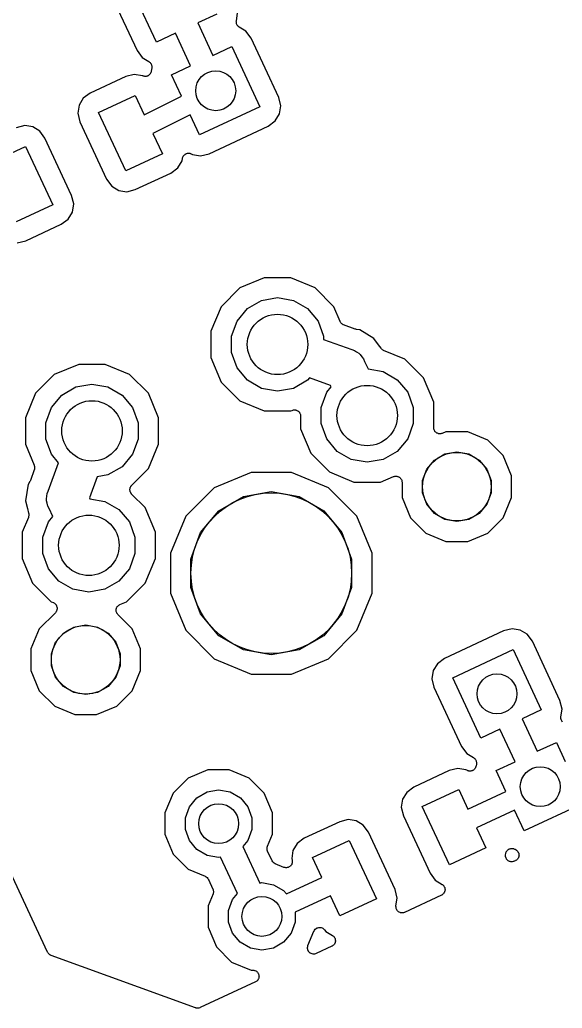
# Model space of a CAD drawing. Extents: x 24 to 196, y -189 to -31.
# Drawn here: x 44.56 to 58.02, y -188.59 to -164.07 of the extents above; entities that cross this region are included whole.
import ezdxf

# ---------------------------------------------------------------- set-up
doc = ezdxf.new("R2010")
doc.units = 0
doc.header["$MEASUREMENT"] = 0
doc.layers.add('BLACK', color=7, linetype='CONTINUOUS')

msp = doc.modelspace()

# ---------------------------------------------------------------- linework, layer by layer
at = {"layer": 'BLACK', "linetype": 'CONTINUOUS'}
for p, q in [((47.9488, -164.624), (47.2511, -163.128)), ((46.7853, -163.361), (47.4704, -164.831)), ((49.4452, -163.926), (48.9736, -164.146)), ((49.9331, -164.096), (49.9626, -163.904)), ((48.9736, -164.146), (49.3494, -164.952)), ((49.9313, -164.116), (49.9333, -164.106)), ((49.9338, -164.132), (49.9313, -164.116)), ((49.9333, -164.106), (49.9331, -164.096)), ((49.9342, -164.149), (49.9338, -164.132)), ((49.9378, -164.158), (49.9342, -164.149)), ((49.9394, -164.168), (49.9378, -164.158)), ((49.9474, -164.183), (49.9394, -164.168)), ((49.9534, -164.198), (49.9474, -164.183)), ((49.96, -164.206), (49.9534, -164.198)), ((49.9648, -164.214), (49.96, -164.206)), ((49.9773, -164.225), (49.9648, -164.214)), ((49.9883, -164.238), (49.9773, -164.225)), ((49.9971, -164.243), (49.9883, -164.238)), ((50.0046, -164.249), (49.9971, -164.243)), ((50.1708, -164.35), (50.0046, -164.249)), ((48.4211, -164.404), (47.9488, -164.624)), ((48.7969, -165.209), (48.4211, -164.404)), ((50.2993, -164.525), (50.1708, -164.35)), ((50.6474, -165.272), (50.2993, -164.525)), ((49.3494, -164.952), (49.8209, -164.732)), ((49.8209, -164.732), (50.5186, -166.228)), ((47.4704, -164.831), (47.5989, -165.006)), ((47.5989, -165.006), (47.7651, -165.107)), ((47.7651, -165.107), (47.7726, -165.113)), ((47.7726, -165.113), (47.7814, -165.118)), ((47.7814, -165.118), (47.7924, -165.131)), ((47.7924, -165.131), (47.8049, -165.142)), ((47.8049, -165.142), (47.8097, -165.15)), ((47.8097, -165.15), (47.8163, -165.158)), ((47.8163, -165.158), (47.8224, -165.173)), ((47.8224, -165.173), (47.8304, -165.188)), ((47.8367, -165.26), (47.8236, -165.345)), ((47.8304, -165.188), (47.8319, -165.198)), ((47.8319, -165.198), (47.8355, -165.207)), ((47.8355, -165.207), (47.8359, -165.224)), ((47.8359, -165.224), (47.8384, -165.24)), ((47.8384, -165.24), (47.8364, -165.25)), ((47.8364, -165.25), (47.8367, -165.26)), ((48.3246, -165.43), (48.7969, -165.209)), ((50.9844, -165.994), (50.6474, -165.272)), ((47.1894, -165.477), (46.3103, -165.887)), ((47.4005, -165.425), (47.1894, -165.477)), ((47.6062, -165.457), (47.4005, -165.425)), ((47.6094, -165.458), (47.6062, -165.457)), ((47.624, -165.466), (47.6094, -165.458)), ((47.6339, -165.468), (47.624, -165.466)), ((47.6432, -165.471), (47.6339, -165.468)), ((47.6599, -165.472), (47.6432, -165.471)), ((47.6763, -165.474), (47.6599, -165.472)), ((47.6861, -165.472), (47.6763, -165.474)), ((47.6962, -165.472), (47.6861, -165.472)), ((47.7119, -165.467), (47.6962, -165.472)), ((47.7282, -165.464), (47.7119, -165.467)), ((47.7368, -165.459), (47.7282, -165.464)), ((47.7463, -165.455), (47.7368, -165.459)), ((47.7592, -165.445), (47.7463, -165.455)), ((47.7735, -165.436), (47.7592, -165.445)), ((47.7797, -165.429), (47.7735, -165.436)), ((47.7876, -165.422), (47.7797, -165.429)), ((47.7962, -165.408), (47.7876, -165.422)), ((47.8066, -165.395), (47.7962, -165.408)), ((47.8098, -165.386), (47.8066, -165.395)), ((47.815, -165.377), (47.8098, -165.386)), ((47.8183, -165.361), (47.815, -165.377)), ((47.8236, -165.345), (47.8183, -165.361)), ((48.5747, -165.966), (48.3246, -165.43)), ((46.1349, -166.015), (46.0301, -166.188)), ((46.3103, -165.887), (46.1349, -166.015)), ((46.5168, -166.365), (47.4231, -165.943)), ((47.4231, -165.943), (47.6486, -166.426)), ((47.6486, -166.426), (48.5747, -165.966)), ((51.0361, -166.206), (50.9844, -165.994)), ((46.0301, -166.188), (45.9994, -166.388)), ((50.5186, -166.228), (49.0223, -166.926)), ((51.0053, -166.405), (51.0361, -166.206)), ((45.9994, -166.388), (46.051, -166.599)), ((47.193, -167.815), (46.5168, -166.365)), ((48.7895, -166.427), (47.8634, -166.887)), ((49.0223, -166.926), (48.7895, -166.427)), ((50.9005, -166.578), (51.0053, -166.405)), ((44.6816, -166.693), (44.4704, -166.745)), ((44.8813, -166.724), (44.6816, -166.693)), ((45.0541, -166.829), (44.8813, -166.724)), ((46.051, -166.599), (46.7145, -168.022)), ((49.2561, -167.392), (50.7252, -166.707)), ((50.7252, -166.707), (50.9005, -166.578)), ((45.1827, -167.004), (45.0541, -166.829)), ((45.8462, -168.427), (45.1827, -167.004)), ((47.8634, -166.887), (48.0993, -167.393)), ((43.7979, -167.633), (44.7042, -167.211)), ((44.7042, -167.211), (45.3804, -168.661)), ((48.0993, -167.393), (47.193, -167.815)), ((48.586, -167.57), (48.5956, -167.508)), ((48.5956, -167.508), (48.6009, -167.492)), ((48.6009, -167.492), (48.6042, -167.476)), ((48.6042, -167.476), (48.6094, -167.467)), ((48.6094, -167.467), (48.6126, -167.458)), ((48.6126, -167.458), (48.623, -167.445)), ((48.623, -167.445), (48.6316, -167.43)), ((48.6316, -167.43), (48.6395, -167.424)), ((48.6395, -167.424), (48.6457, -167.416)), ((48.6457, -167.416), (48.66, -167.408)), ((48.66, -167.408), (48.6729, -167.397)), ((48.6729, -167.397), (48.6824, -167.394)), ((48.6824, -167.394), (48.691, -167.389)), ((48.691, -167.389), (48.7073, -167.386)), ((48.7073, -167.386), (48.723, -167.38)), ((48.723, -167.38), (48.7331, -167.381)), ((48.7331, -167.381), (48.7429, -167.379)), ((48.7429, -167.379), (48.7593, -167.381)), ((48.7593, -167.381), (48.776, -167.381)), ((48.776, -167.381), (48.7853, -167.385)), ((48.7853, -167.385), (48.7952, -167.387)), ((48.7952, -167.387), (48.8098, -167.395)), ((48.8098, -167.395), (48.8253, -167.401)), ((48.8253, -167.401), (48.8451, -167.413)), ((48.8451, -167.413), (49.0449, -167.443)), ((49.0449, -167.443), (49.2561, -167.392)), ((48.3059, -167.871), (48.4812, -167.743)), ((48.4812, -167.743), (48.586, -167.57)), ((47.4268, -168.281), (48.3059, -167.871)), ((46.7145, -168.022), (46.8431, -168.197)), ((46.8431, -168.197), (47.0159, -168.302)), ((45.8978, -168.638), (45.8462, -168.427)), ((47.0159, -168.302), (47.2156, -168.333)), ((47.2156, -168.333), (47.4268, -168.281)), ((45.3804, -168.661), (44.4741, -169.083)), ((45.8671, -168.838), (45.8978, -168.638)), ((45.7623, -169.011), (45.8671, -168.838)), ((44.7078, -169.549), (45.5869, -169.139)), ((45.5869, -169.139), (45.644, -169.097)), ((45.644, -169.097), (45.7623, -169.011)), ((45.644, -169.097), (45.644, -169.097)), ((44.4967, -169.601), (44.7078, -169.549)), ((50.6267, -170.472), (50.0199, -170.723)), ((51.2835, -170.472), (50.6267, -170.472)), ((51.8903, -170.723), (51.2835, -170.472)), ((50.0199, -170.723), (49.5555, -171.187)), ((52.3548, -171.187), (51.8903, -170.723)), ((49.5555, -171.187), (49.3041, -171.794)), ((50.2091, -171.233), (50.5582, -171.032)), ((50.5582, -171.032), (50.9551, -170.962)), ((50.9551, -170.962), (51.3521, -171.032)), ((51.3521, -171.032), (51.7012, -171.233)), ((52.5067, -171.554), (52.3548, -171.187)), ((49.95, -171.542), (50.2091, -171.233)), ((51.7012, -171.233), (51.9603, -171.542)), ((49.8121, -171.921), (49.95, -171.542)), ((51.9603, -171.542), (52.0981, -171.921)), ((52.5121, -171.562), (52.5067, -171.554)), ((52.5155, -171.572), (52.5121, -171.562)), ((52.5262, -171.585), (52.5155, -171.572)), ((52.5351, -171.599), (52.5262, -171.585)), ((52.5431, -171.605), (52.5351, -171.599)), ((52.5495, -171.612), (52.5431, -171.605)), ((52.5639, -171.621), (52.5495, -171.612)), ((52.5771, -171.631), (52.5639, -171.621)), ((52.5867, -171.634), (52.5771, -171.631)), ((52.5953, -171.639), (52.5867, -171.634)), ((52.8836, -171.744), (52.5953, -171.639)), ((49.3041, -171.794), (49.3041, -172.451)), ((49.8121, -172.324), (49.8121, -171.921)), ((52.0981, -171.921), (52.0981, -171.999)), ((52.8983, -171.746), (52.8836, -171.744)), ((52.9125, -171.751), (52.8983, -171.746)), ((52.9988, -171.765), (52.9125, -171.751)), ((53.1709, -171.869), (52.9988, -171.765)), ((53.171, -171.869), (53.1709, -171.869)), ((53.3441, -171.974), (53.171, -171.869)), ((53.171, -171.869), (53.171, -171.869)), ((52.0981, -171.999), (52.797, -172.253)), ((53.4627, -172.136), (53.3441, -171.974)), ((53.4628, -172.136), (53.4627, -172.136)), ((53.5238, -172.219), (53.4628, -172.136)), ((53.4628, -172.136), (53.4628, -172.136)), ((49.95, -172.703), (49.8121, -172.324)), ((52.797, -172.253), (52.8622, -172.27)), ((52.8622, -172.27), (52.9173, -172.309)), ((52.9173, -172.309), (52.9756, -172.343)), ((52.9756, -172.343), (52.9903, -172.36)), ((52.9903, -172.36), (53.0089, -172.373)), ((53.0089, -172.373), (53.0475, -172.428)), ((53.5347, -172.23), (53.5238, -172.219)), ((53.5438, -172.242), (53.5347, -172.23)), ((53.5536, -172.248), (53.5438, -172.242)), ((53.5621, -172.256), (53.5536, -172.248)), ((53.5758, -172.262), (53.5621, -172.256)), ((53.5884, -172.27), (53.5758, -172.262)), ((54.1148, -172.488), (53.5884, -172.27)), ((46.0227, -172.618), (45.4159, -172.87)), ((46.6795, -172.618), (46.0227, -172.618)), ((47.2863, -172.87), (46.6795, -172.618)), ((49.3041, -172.451), (49.5555, -173.058)), ((53.0475, -172.428), (53.0908, -172.48)), ((53.0908, -172.48), (53.1138, -172.543)), ((53.1138, -172.543), (53.2013, -172.731)), ((54.5792, -172.953), (54.1148, -172.488)), ((45.4159, -172.87), (44.9514, -173.334)), ((47.7507, -173.334), (47.2863, -172.87)), ((50.2091, -173.012), (49.95, -172.703)), ((53.2013, -172.731), (53.5765, -172.797)), ((53.5765, -172.797), (53.9256, -172.999)), ((45.9541, -173.179), (46.3511, -173.109)), ((46.3511, -173.109), (46.748, -173.179)), ((49.5555, -173.058), (50.0199, -173.522)), ((50.5582, -173.213), (50.2091, -173.012)), ((51.7012, -173.012), (51.3521, -173.213)), ((51.7502, -172.953), (51.7012, -173.012)), ((52.2724, -173.143), (51.7502, -172.953)), ((52.2867, -173.174), (52.2724, -173.143)), ((53.9256, -172.999), (54.1847, -173.307)), ((54.8306, -173.559), (54.5792, -172.953)), ((44.9514, -173.334), (44.7001, -173.941)), ((45.3459, -173.689), (45.605, -173.38)), ((45.605, -173.38), (45.9541, -173.179)), ((46.748, -173.179), (47.0971, -173.38)), ((47.0971, -173.38), (47.3562, -173.689)), ((48.0021, -173.941), (47.7507, -173.334)), ((50.9551, -173.283), (50.5582, -173.213)), ((51.3521, -173.213), (50.9551, -173.283)), ((52.0366, -173.686), (52.1744, -173.307)), ((52.1744, -173.307), (52.2867, -173.174)), ((54.1847, -173.307), (54.3226, -173.686)), ((50.0199, -173.522), (50.6267, -173.774)), ((54.8306, -174.192), (54.8306, -173.559)), ((45.2081, -174.068), (45.3459, -173.689)), ((47.3562, -173.689), (47.4941, -174.068)), ((50.6267, -173.774), (51.2835, -173.774)), ((51.2835, -173.774), (51.3179, -173.759)), ((51.3179, -173.759), (51.3341, -173.756)), ((51.3341, -173.756), (51.3497, -173.75)), ((51.3497, -173.75), (51.3597, -173.75)), ((51.3597, -173.75), (51.3695, -173.748)), ((51.3695, -173.748), (51.386, -173.75)), ((51.386, -173.75), (51.4026, -173.75)), ((51.4026, -173.75), (51.4121, -173.753)), ((51.4121, -173.753), (51.422, -173.755)), ((51.422, -173.755), (51.4368, -173.762)), ((51.4368, -173.762), (51.4524, -173.768)), ((51.4524, -173.768), (51.4601, -173.775)), ((51.4601, -173.775), (51.469, -173.779)), ((51.469, -173.779), (51.4802, -173.791)), ((51.4802, -173.791), (51.4929, -173.802)), ((51.4929, -173.802), (51.4979, -173.811)), ((51.4979, -173.811), (51.5047, -173.818)), ((51.5047, -173.818), (51.5111, -173.834)), ((51.5111, -173.834), (51.5194, -173.848)), ((51.5194, -173.848), (51.5211, -173.858)), ((51.5211, -173.858), (51.525, -173.867)), ((51.525, -173.867), (51.5257, -173.884)), ((51.5257, -173.884), (51.5286, -173.9)), ((52.0366, -174.089), (52.0366, -173.686)), ((54.3226, -173.686), (54.3226, -174.089)), ((44.7001, -173.941), (44.7001, -174.598)), ((45.2081, -174.471), (45.2081, -174.068)), ((47.4941, -174.068), (47.4941, -174.471)), ((48.0021, -174.598), (48.0021, -173.941)), ((51.5286, -173.9), (51.5286, -174.216)), ((52.1744, -174.468), (52.0366, -174.089)), ((54.3226, -174.089), (54.1847, -174.468)), ((51.5286, -174.216), (51.7799, -174.823)), ((54.8335, -174.208), (54.8306, -174.192)), ((54.8342, -174.225), (54.8335, -174.208)), ((54.838, -174.234), (54.8342, -174.225)), ((54.8398, -174.244), (54.838, -174.234)), ((54.8481, -174.258), (54.8398, -174.244)), ((54.8544, -174.274), (54.8481, -174.258)), ((54.8612, -174.281), (54.8544, -174.274)), ((54.8662, -174.29), (54.8612, -174.281)), ((54.879, -174.3), (54.8662, -174.29)), ((54.8902, -174.313), (54.879, -174.3)), ((54.8991, -174.317), (54.8902, -174.313)), ((54.9068, -174.324), (54.8991, -174.317)), ((54.9224, -174.329), (54.9068, -174.324)), ((54.9372, -174.337), (54.9224, -174.329)), ((54.9471, -174.338), (54.9372, -174.337)), ((54.9565, -174.342), (54.9471, -174.338)), ((54.9731, -174.342), (54.9565, -174.342)), ((54.9896, -174.344), (54.9731, -174.342)), ((54.9994, -174.342), (54.9896, -174.344)), ((55.0094, -174.342), (54.9994, -174.342)), ((55.0251, -174.336), (55.0094, -174.342)), ((55.0413, -174.332), (55.0251, -174.336)), ((55.1337, -174.294), (55.0413, -174.332)), ((55.6743, -174.294), (55.1337, -174.294)), ((56.1738, -174.501), (55.6743, -174.294)), ((44.7001, -174.598), (44.9172, -175.122)), ((45.3459, -174.85), (45.2081, -174.471)), ((47.4941, -174.471), (47.3562, -174.85)), ((47.7507, -175.205), (48.0021, -174.598)), ((52.4335, -174.777), (52.1744, -174.468)), ((54.1847, -174.468), (53.9256, -174.777)), ((56.5561, -174.883), (56.1738, -174.501)), ((45.5225, -175.06), (45.3459, -174.85)), ((47.3562, -174.85), (47.0971, -175.159)), ((51.7799, -174.823), (52.2444, -175.287)), ((52.7826, -174.978), (52.4335, -174.777)), ((53.9256, -174.777), (53.5765, -174.978)), ((54.8487, -174.991), (55.1085, -174.841)), ((55.1085, -174.841), (55.404, -174.789)), ((55.404, -174.789), (55.6996, -174.841)), ((55.6996, -174.841), (55.9594, -174.991)), ((45.268, -175.761), (45.5225, -175.06)), ((53.1796, -175.048), (52.7826, -174.978)), ((53.5765, -174.978), (53.1796, -175.048)), ((54.6558, -175.221), (54.8487, -174.991)), ((55.9594, -174.991), (56.1523, -175.221)), ((56.7629, -175.383), (56.5561, -174.883)), ((44.9196, -175.232), (44.8224, -175.5)), ((44.9172, -175.122), (44.9179, -175.125)), ((44.9179, -175.125), (44.9195, -175.128)), ((44.9195, -175.128), (44.9236, -175.151)), ((44.9202, -175.229), (44.9196, -175.232)), ((44.9217, -175.226), (44.9202, -175.229)), ((44.9247, -175.203), (44.9217, -175.226)), ((44.9236, -175.151), (44.9286, -175.174)), ((44.9288, -175.18), (44.9247, -175.203)), ((44.9286, -175.174), (44.9282, -175.177)), ((44.9282, -175.177), (44.9288, -175.18)), ((46.748, -175.36), (46.4772, -175.408)), ((47.0971, -175.159), (46.748, -175.36)), ((47.3356, -175.62), (47.7507, -175.205)), ((50.3023, -175.298), (49.3828, -175.679)), ((51.2977, -175.298), (50.3023, -175.298)), ((52.2172, -175.679), (51.2977, -175.298)), ((52.2444, -175.287), (52.8512, -175.539)), ((54.5531, -175.503), (54.6558, -175.221)), ((56.1523, -175.221), (56.2549, -175.503)), ((44.7648, -175.6), (44.7513, -175.688)), ((44.8094, -175.527), (44.7648, -175.6)), ((44.8149, -175.513), (44.8094, -175.527)), ((44.8224, -175.5), (44.8149, -175.513)), ((46.4772, -175.408), (46.2869, -175.932)), ((52.8512, -175.539), (53.508, -175.539)), ((53.508, -175.539), (53.8344, -175.404)), ((53.8344, -175.404), (53.8507, -175.4)), ((53.8507, -175.4), (53.8663, -175.394)), ((53.8663, -175.394), (53.8763, -175.394)), ((53.8763, -175.394), (53.8861, -175.392)), ((53.8861, -175.392), (53.9026, -175.394)), ((53.9026, -175.394), (53.9192, -175.394)), ((53.9192, -175.394), (53.9286, -175.398)), ((53.9286, -175.398), (53.9386, -175.399)), ((53.9386, -175.399), (53.9533, -175.407)), ((53.9533, -175.407), (53.9689, -175.412)), ((53.9689, -175.412), (53.9766, -175.419)), ((53.9766, -175.419), (53.9855, -175.423)), ((53.9855, -175.423), (53.9968, -175.436)), ((53.9968, -175.436), (54.0095, -175.446)), ((54.0095, -175.446), (54.0145, -175.455)), ((54.0145, -175.455), (54.0213, -175.463)), ((54.0213, -175.463), (54.0276, -175.478)), ((54.0276, -175.478), (54.036, -175.492)), ((54.036, -175.492), (54.0377, -175.502)), ((54.0377, -175.502), (54.0415, -175.511)), ((54.0415, -175.511), (54.0423, -175.528)), ((54.0423, -175.528), (54.0451, -175.544)), ((54.0451, -175.544), (54.0451, -175.923)), ((54.5531, -175.803), (54.5531, -175.503)), ((56.2549, -175.503), (56.2549, -175.803)), ((56.7629, -175.923), (56.7629, -175.383)), ((44.7336, -175.801), (44.7026, -176.001)), ((44.7337, -175.801), (44.7336, -175.801)), ((44.7336, -175.801), (44.7336, -175.801)), ((44.7508, -175.689), (44.7337, -175.801)), ((44.7513, -175.688), (44.7508, -175.689)), ((45.2337, -175.889), (45.2397, -175.822)), ((45.2397, -175.822), (45.268, -175.761)), ((47.2915, -175.714), (47.2949, -175.701)), ((47.2927, -175.728), (47.2915, -175.714)), ((47.2915, -175.741), (47.2927, -175.728)), ((47.2949, -175.754), (47.2915, -175.741)), ((47.2949, -175.701), (47.2961, -175.688)), ((47.2961, -175.767), (47.2949, -175.754)), ((47.2961, -175.688), (47.3017, -175.676)), ((47.3017, -175.779), (47.2961, -175.767)), ((47.3017, -175.676), (47.3052, -175.663)), ((47.3052, -175.792), (47.3017, -175.779)), ((47.3052, -175.663), (47.3128, -175.652)), ((47.3128, -175.803), (47.3052, -175.792)), ((47.3128, -175.652), (47.3185, -175.64)), ((47.3185, -175.815), (47.3128, -175.803)), ((47.3185, -175.64), (47.3279, -175.631)), ((47.3279, -175.824), (47.3185, -175.815)), ((47.3279, -175.631), (47.3356, -175.62)), ((47.3356, -175.835), (47.3279, -175.824)), ((47.6732, -176.173), (47.3356, -175.835)), ((49.3828, -175.679), (48.679, -176.383)), ((50.1075, -175.897), (50.8, -175.775)), ((50.8, -175.775), (51.4925, -175.897)), ((52.921, -176.383), (52.2172, -175.679)), ((54.6558, -176.085), (54.5531, -175.803)), ((56.2549, -175.803), (56.1523, -176.085)), ((44.7026, -176.001), (44.7507, -176.196)), ((45.2219, -175.956), (45.2337, -175.889)), ((45.2258, -175.978), (45.2219, -175.956)), ((45.2239, -176), (45.2258, -175.978)), ((45.2414, -176.066), (45.2239, -176)), ((45.2532, -176.133), (45.2414, -176.066)), ((46.2869, -175.932), (46.2959, -175.951)), ((46.2959, -175.951), (46.6705, -176.018)), ((46.6705, -176.018), (47.0196, -176.219)), ((49.4986, -176.249), (50.1075, -175.897)), ((51.4925, -175.897), (52.1014, -176.249)), ((54.0451, -175.923), (54.252, -176.423)), ((54.8487, -176.315), (54.6558, -176.085)), ((56.1523, -176.085), (55.9594, -176.315)), ((56.5561, -176.423), (56.7629, -175.923)), ((44.7507, -176.196), (44.7507, -176.197)), ((44.7507, -176.197), (44.7507, -176.197)), ((44.7507, -176.197), (44.7777, -176.308)), ((44.7777, -176.308), (44.7783, -176.309)), ((44.7783, -176.309), (44.781, -176.32)), ((44.781, -176.32), (44.7817, -176.331)), ((44.7817, -176.331), (44.7821, -176.332)), ((44.7821, -176.332), (44.7819, -176.334)), ((44.7819, -176.334), (44.7824, -176.341)), ((44.7824, -176.341), (44.7852, -176.363)), ((45.2867, -176.191), (45.2532, -176.133)), ((45.381, -176.394), (45.2867, -176.191)), ((47.0196, -176.219), (47.2787, -176.528)), ((47.9245, -176.78), (47.6732, -176.173)), ((49.0466, -176.788), (49.4986, -176.249)), ((52.1014, -176.249), (52.5534, -176.788)), ((55.1085, -176.465), (54.8487, -176.315)), ((55.9594, -176.315), (55.6996, -176.465)), ((44.7738, -176.415), (44.6225, -176.78)), ((44.7785, -176.393), (44.7738, -176.415)), ((44.7845, -176.373), (44.7785, -176.393)), ((44.7852, -176.363), (44.7842, -176.368)), ((44.7842, -176.368), (44.7845, -176.373)), ((45.1305, -176.907), (45.2684, -176.528)), ((45.2684, -176.528), (45.381, -176.394)), ((47.2787, -176.528), (47.4165, -176.907)), ((48.679, -176.383), (48.2981, -177.302)), ((53.3019, -177.302), (52.921, -176.383)), ((54.252, -176.423), (54.6343, -176.805)), ((55.404, -176.517), (55.1085, -176.465)), ((55.6996, -176.465), (55.404, -176.517)), ((56.1738, -176.805), (56.5561, -176.423)), ((45.249, -187.203), (40.4046, -176.814)), ((44.6225, -176.78), (44.6225, -177.437)), ((47.9245, -177.437), (47.9245, -176.78)), ((48.8061, -177.448), (49.0466, -176.788)), ((52.5534, -176.788), (52.7939, -177.448)), ((54.6343, -176.805), (55.1337, -177.012)), ((55.6743, -177.012), (56.1738, -176.805)), ((45.1305, -177.31), (45.1305, -176.907)), ((47.4165, -176.907), (47.4165, -177.31)), ((55.1337, -177.012), (55.6743, -177.012)), ((45.2684, -177.688), (45.1305, -177.31)), ((47.4165, -177.31), (47.2787, -177.688)), ((48.2981, -177.302), (48.2981, -178.298)), ((53.3019, -178.298), (53.3019, -177.302)), ((44.6225, -177.437), (44.8739, -178.043)), ((47.6732, -178.043), (47.9245, -177.437)), ((48.8061, -178.152), (48.8061, -177.448)), ((52.7939, -177.448), (52.7939, -178.152)), ((45.5275, -177.997), (45.2684, -177.688)), ((47.2787, -177.688), (47.0196, -177.997)), ((44.8739, -178.043), (45.3383, -178.508)), ((45.8766, -178.199), (45.5275, -177.997)), ((47.0196, -177.997), (46.6705, -178.199)), ((47.2087, -178.508), (47.6732, -178.043)), ((46.2735, -178.269), (45.8766, -178.199)), ((46.6705, -178.199), (46.2735, -178.269)), ((48.2981, -178.298), (48.679, -179.217)), ((49.0466, -178.812), (48.8061, -178.152)), ((52.7939, -178.152), (52.5534, -178.812)), ((52.921, -179.217), (53.3019, -178.298)), ((45.3383, -178.508), (45.3927, -178.53)), ((45.3927, -178.53), (45.4068, -178.539)), ((45.4068, -178.539), (45.4218, -178.546)), ((45.4218, -178.546), (45.4289, -178.553)), ((47.0446, -178.576), (47.2087, -178.508)), ((45.4422, -178.779), (45.0439, -179.177)), ((45.4289, -178.553), (45.4374, -178.559)), ((45.4374, -178.559), (45.4475, -178.572)), ((45.4517, -178.765), (45.4422, -178.779)), ((45.4475, -178.572), (45.4592, -178.584)), ((45.4629, -178.753), (45.4517, -178.765)), ((45.4592, -178.584), (45.4635, -178.593)), ((45.4668, -178.744), (45.4629, -178.753)), ((45.4635, -178.593), (45.4696, -178.601)), ((45.4725, -178.736), (45.4668, -178.744)), ((45.4696, -178.601), (45.4746, -178.617)), ((45.4768, -178.719), (45.4725, -178.736)), ((45.4746, -178.617), (45.4816, -178.632)), ((45.4832, -178.704), (45.4768, -178.719)), ((45.4816, -178.632), (45.4825, -178.642)), ((45.4825, -178.642), (45.4855, -178.651)), ((45.4836, -178.694), (45.4832, -178.704)), ((45.4862, -178.684), (45.4836, -178.694)), ((45.4855, -178.651), (45.4848, -178.668)), ((45.4848, -178.668), (45.4862, -178.684)), ((46.9511, -178.73), (46.9526, -178.713)), ((46.9537, -178.74), (46.9511, -178.73)), ((46.9518, -178.697), (46.9549, -178.687)), ((46.9526, -178.713), (46.9518, -178.697)), ((46.9542, -178.75), (46.9537, -178.74)), ((46.9605, -178.765), (46.9542, -178.75)), ((46.9549, -178.687), (46.9557, -178.677)), ((46.9557, -178.677), (46.9628, -178.662)), ((46.9648, -178.781), (46.9605, -178.765)), ((46.9628, -178.662), (46.9678, -178.646)), ((46.9706, -178.789), (46.9648, -178.781)), ((46.9678, -178.646), (46.9739, -178.638)), ((46.9744, -178.798), (46.9706, -178.789)), ((46.9739, -178.638), (46.9781, -178.629)), ((46.9856, -178.811), (46.9744, -178.798)), ((46.9781, -178.629), (46.9899, -178.617)), ((46.9899, -178.617), (47, -178.604)), ((47, -178.604), (47.0084, -178.599)), ((47.0084, -178.599), (47.0155, -178.592)), ((47.0155, -178.592), (47.0306, -178.585)), ((47.0306, -178.585), (47.0446, -178.576)), ((46.9952, -178.824), (46.9856, -178.811)), ((47.348, -179.177), (46.9952, -178.824)), ((49.4986, -179.351), (49.0466, -178.812)), ((52.5534, -178.812), (52.1014, -179.351)), ((45.0439, -179.177), (44.8371, -179.677)), ((45.4477, -179.515), (45.6406, -179.285)), ((45.6406, -179.285), (45.9004, -179.135)), ((45.9004, -179.135), (46.196, -179.083)), ((46.196, -179.083), (46.4915, -179.135)), ((46.4915, -179.135), (46.7513, -179.285)), ((46.7513, -179.285), (46.9442, -179.515)), ((47.5549, -179.677), (47.348, -179.177)), ((48.679, -179.217), (49.3828, -179.921)), ((52.2172, -179.921), (52.921, -179.217)), ((56.5655, -179.231), (55.0964, -179.916)), ((56.7766, -179.179), (56.5655, -179.231)), ((56.9764, -179.21), (56.7766, -179.179)), ((57.1491, -179.315), (56.9764, -179.21)), ((45.3451, -179.797), (45.4477, -179.515)), ((46.9442, -179.515), (47.0469, -179.797)), ((50.1075, -179.703), (49.4986, -179.351)), ((52.1014, -179.351), (51.4925, -179.703)), ((57.2777, -179.49), (57.1491, -179.315)), ((57.9627, -180.959), (57.2777, -179.49)), ((44.8371, -179.677), (44.8371, -180.217)), ((47.5549, -180.217), (47.5549, -179.677)), ((50.8, -179.825), (50.1075, -179.703)), ((51.4925, -179.703), (50.8, -179.825)), ((55.3029, -180.395), (56.7992, -179.697)), ((56.7992, -179.697), (57.497, -181.193)), ((45.3451, -180.097), (45.3451, -179.797)), ((47.0469, -179.797), (47.0469, -180.097)), ((49.3828, -179.921), (50.3023, -180.302)), ((51.2977, -180.302), (52.2172, -179.921)), ((55.0964, -179.916), (54.921, -180.045)), ((44.8371, -180.217), (45.0439, -180.717)), ((45.4477, -180.379), (45.3451, -180.097)), ((47.0469, -180.097), (46.9442, -180.379)), ((47.348, -180.717), (47.5549, -180.217)), ((54.8162, -180.217), (54.7854, -180.417)), ((54.921, -180.045), (54.8162, -180.217)), ((45.6406, -180.609), (45.4477, -180.379)), ((46.9442, -180.379), (46.7513, -180.609)), ((50.3023, -180.302), (51.2977, -180.302)), ((54.7854, -180.417), (54.8371, -180.628)), ((56.0006, -181.891), (55.3029, -180.395)), ((45.0439, -180.717), (45.4262, -181.099)), ((45.9004, -180.759), (45.6406, -180.609)), ((46.196, -180.811), (45.9004, -180.759)), ((46.4915, -180.759), (46.196, -180.811)), ((46.7513, -180.609), (46.4915, -180.759)), ((46.9657, -181.099), (47.348, -180.717)), ((54.8371, -180.628), (55.5222, -182.097)), ((58.0144, -181.171), (57.9627, -180.959)), ((45.4262, -181.099), (45.9257, -181.306)), ((46.4663, -181.306), (46.9657, -181.099)), ((57.497, -181.193), (57.0251, -181.413)), ((57.9849, -181.363), (58.0144, -181.171)), ((45.9257, -181.306), (46.4663, -181.306)), ((57.0251, -181.413), (57.4004, -182.219)), ((57.9831, -181.383), (57.9851, -181.373)), ((57.9856, -181.399), (57.9831, -181.383)), ((57.9851, -181.373), (57.9849, -181.363)), ((57.986, -181.416), (57.9856, -181.399)), ((57.9896, -181.425), (57.986, -181.416)), ((57.9912, -181.435), (57.9896, -181.425)), ((57.9992, -181.449), (57.9912, -181.435)), ((58.0052, -181.465), (57.9992, -181.449)), ((58.0118, -181.472), (58.0052, -181.465)), ((58.0166, -181.481), (58.0118, -181.472)), ((58.0291, -181.492), (58.0166, -181.481)), ((56.4726, -181.671), (56.0006, -181.891)), ((56.8479, -182.477), (56.4726, -181.671)), ((55.5222, -182.097), (55.6507, -182.273)), ((57.4004, -182.219), (57.8727, -181.999)), ((57.8727, -181.999), (58.0931, -182.472)), ((55.6507, -182.273), (55.8169, -182.374)), ((55.8169, -182.374), (55.8244, -182.38)), ((55.8244, -182.38), (55.8332, -182.385)), ((55.8332, -182.385), (55.8442, -182.398)), ((55.8442, -182.398), (55.8567, -182.409)), ((55.8567, -182.409), (55.8615, -182.417)), ((55.8615, -182.417), (55.8681, -182.425)), ((55.8681, -182.425), (55.8742, -182.44)), ((55.8742, -182.44), (55.8822, -182.455)), ((55.8822, -182.455), (55.8837, -182.465)), ((55.8837, -182.465), (55.8873, -182.474)), ((55.8873, -182.474), (55.8877, -182.491)), ((56.3764, -182.697), (56.8479, -182.477)), ((49.2286, -182.681), (48.7385, -182.884)), ((49.7591, -182.681), (49.2286, -182.681)), ((50.2492, -182.884), (49.7591, -182.681)), ((55.2158, -182.698), (54.3367, -183.108)), ((55.4269, -182.646), (55.2158, -182.698)), ((55.6267, -182.677), (55.4269, -182.646)), ((55.65, -182.691), (55.6267, -182.677)), ((55.6655, -182.697), (55.65, -182.691)), ((55.6801, -182.705), (55.6655, -182.697)), ((55.69, -182.707), (55.6801, -182.705)), ((55.6993, -182.711), (55.69, -182.707)), ((55.7159, -182.711), (55.6993, -182.711)), ((55.7324, -182.713), (55.7159, -182.711)), ((55.7422, -182.711), (55.7324, -182.713)), ((55.7522, -182.712), (55.7422, -182.711)), ((55.768, -182.706), (55.7522, -182.712)), ((55.7843, -182.703), (55.768, -182.706)), ((55.7928, -182.698), (55.7843, -182.703)), ((55.8023, -182.695), (55.7928, -182.698)), ((55.8153, -182.684), (55.8023, -182.695)), ((55.8295, -182.676), (55.8153, -182.684)), ((55.8358, -182.668), (55.8295, -182.676)), ((55.8436, -182.662), (55.8358, -182.668)), ((55.8522, -182.647), (55.8436, -182.662)), ((55.8627, -182.634), (55.8522, -182.647)), ((55.8659, -182.625), (55.8627, -182.634)), ((55.8711, -182.616), (55.8659, -182.625)), ((55.8743, -182.6), (55.8711, -182.616)), ((55.8797, -182.584), (55.8743, -182.6)), ((55.8885, -182.527), (55.8797, -182.584)), ((55.8877, -182.491), (55.8902, -182.507)), ((55.8902, -182.507), (55.8882, -182.517)), ((55.8882, -182.517), (55.8885, -182.527)), ((56.6188, -183.217), (56.3764, -182.697)), ((48.7385, -182.884), (48.3634, -183.259)), ((50.6244, -183.259), (50.2492, -182.884)), ((49.2072, -183.227), (49.4939, -183.176)), ((49.4939, -183.176), (49.7806, -183.227)), ((54.3367, -183.108), (54.1613, -183.237)), ((54.5432, -183.587), (55.4495, -183.164)), ((55.4495, -183.164), (55.6797, -183.658)), ((48.3634, -183.259), (48.1604, -183.749)), ((48.7679, -183.595), (48.9551, -183.372)), ((48.9551, -183.372), (49.2072, -183.227)), ((49.7806, -183.227), (50.0327, -183.372)), ((50.0327, -183.372), (50.2198, -183.595)), ((50.8274, -183.749), (50.6244, -183.259)), ((54.0565, -183.409), (54.0258, -183.609)), ((54.1613, -183.237), (54.0565, -183.409)), ((55.6797, -183.658), (56.6188, -183.217)), ((48.6684, -183.869), (48.7679, -183.595)), ((50.2198, -183.595), (50.3194, -183.869)), ((54.0258, -183.609), (54.0774, -183.82)), ((55.2194, -185.037), (54.5432, -183.587)), ((56.8335, -183.677), (55.8944, -184.118)), ((57.0741, -184.193), (56.8335, -183.677)), ((58.5704, -183.495), (57.0741, -184.193)), ((48.1604, -183.749), (48.1604, -184.279)), ((48.6684, -184.16), (48.6684, -183.869)), ((50.3194, -183.869), (50.3194, -184.16)), ((50.8274, -184.279), (50.8274, -183.749)), ((52.708, -183.914), (52.4968, -183.966)), ((52.9077, -183.945), (52.708, -183.914)), ((53.0805, -184.05), (52.9077, -183.945)), ((54.0774, -183.82), (54.7409, -185.243)), ((48.7679, -184.433), (48.6684, -184.16)), ((50.3194, -184.16), (50.2198, -184.433)), ((52.4968, -183.966), (51.6177, -184.376)), ((53.2091, -184.225), (53.0805, -184.05)), ((55.8944, -184.118), (56.1257, -184.614)), ((48.1604, -184.279), (48.3634, -184.77)), ((48.9551, -184.656), (48.7679, -184.433)), ((50.2198, -184.433), (50.0948, -184.582)), ((50.7056, -184.574), (50.8274, -184.279)), ((51.6177, -184.376), (51.4424, -184.504)), ((51.8243, -184.854), (52.7306, -184.432)), ((52.7306, -184.432), (53.4068, -185.882)), ((53.8726, -185.648), (53.2091, -184.225)), ((49.2072, -184.802), (48.9551, -184.656)), ((50.0948, -184.582), (50.5162, -185.487)), ((50.6941, -184.625), (50.6977, -184.609)), ((50.6954, -184.635), (50.6941, -184.625)), ((50.6945, -184.645), (50.6954, -184.635)), ((50.6988, -184.661), (50.6945, -184.645)), ((50.6977, -184.609), (50.6992, -184.592)), ((50.701, -184.678), (50.6988, -184.661)), ((50.6992, -184.592), (50.7034, -184.583)), ((50.7056, -184.687), (50.701, -184.678)), ((50.7034, -184.583), (50.7056, -184.574)), ((51.3376, -184.677), (51.3068, -184.877)), ((51.4424, -184.504), (51.3376, -184.677)), ((56.1257, -184.614), (55.2194, -185.037)), ((56.6452, -184.694), (56.6538, -184.679)), ((56.6538, -184.679), (56.6616, -184.673)), ((56.6616, -184.673), (56.6679, -184.665)), ((56.6679, -184.665), (56.6821, -184.657)), ((56.6821, -184.657), (56.6951, -184.646)), ((56.6951, -184.646), (56.7046, -184.643)), ((56.7046, -184.643), (56.7131, -184.638)), ((56.7131, -184.638), (56.7294, -184.635)), ((56.7294, -184.635), (56.7452, -184.629)), ((56.7452, -184.629), (56.7552, -184.629)), ((56.7552, -184.629), (56.765, -184.628)), ((56.765, -184.628), (56.7815, -184.63)), ((56.7815, -184.63), (56.7981, -184.63)), ((56.7981, -184.63), (56.8074, -184.634)), ((56.8074, -184.634), (56.8174, -184.636)), ((56.8174, -184.636), (56.8319, -184.644)), ((56.8319, -184.644), (56.8474, -184.65)), ((56.8474, -184.65), (56.8734, -184.665)), ((56.8734, -184.665), (56.8772, -184.669)), ((56.8772, -184.669), (56.8818, -184.671)), ((56.8818, -184.671), (56.897, -184.686)), ((48.3634, -184.77), (48.7385, -185.145)), ((49.4939, -184.852), (49.2072, -184.802)), ((49.544, -184.844), (49.4939, -184.852)), ((49.9657, -185.749), (49.544, -184.844)), ((50.7082, -184.696), (50.7056, -184.687)), ((50.8188, -184.934), (50.7082, -184.696)), ((51.3068, -184.877), (51.3176, -184.921)), ((51.3176, -184.921), (51.3182, -184.93)), ((52.0544, -185.348), (51.8243, -184.854)), ((56.6119, -184.797), (56.6132, -184.792)), ((56.6138, -184.818), (56.6119, -184.797)), ((56.6131, -184.787), (56.6177, -184.757)), ((56.6132, -184.792), (56.6131, -184.787)), ((56.6143, -184.84), (56.6138, -184.818)), ((56.6161, -184.844), (56.6143, -184.84)), ((56.6165, -184.849), (56.6161, -184.844)), ((56.6256, -184.869), (56.6165, -184.849)), ((56.6177, -184.757), (56.6231, -184.741)), ((56.6231, -184.741), (56.6263, -184.725)), ((56.6334, -184.889), (56.6256, -184.869)), ((56.6263, -184.725), (56.6315, -184.716)), ((56.6315, -184.716), (56.6347, -184.707)), ((56.6368, -184.893), (56.6334, -184.889)), ((56.6347, -184.707), (56.6452, -184.694)), ((56.6389, -184.897), (56.6368, -184.893)), ((56.6541, -184.913), (56.6389, -184.897)), ((56.6683, -184.929), (56.6541, -184.913)), ((56.6728, -184.931), (56.6683, -184.929)), ((56.8676, -184.929), (56.8629, -184.931)), ((56.8844, -184.916), (56.8676, -184.929)), ((56.9021, -184.903), (56.8844, -184.916)), ((56.897, -184.686), (56.9132, -184.7)), ((56.905, -184.899), (56.9021, -184.903)), ((56.9089, -184.896), (56.905, -184.899)), ((56.9201, -184.878), (56.9089, -184.896)), ((56.9132, -184.7), (56.9156, -184.705)), ((56.9156, -184.705), (56.9192, -184.708)), ((56.9192, -184.708), (56.9283, -184.728)), ((56.9325, -184.86), (56.9201, -184.878)), ((56.9283, -184.728), (56.9387, -184.747)), ((56.9338, -184.855), (56.9325, -184.86)), ((56.9364, -184.851), (56.9338, -184.855)), ((56.9406, -184.83), (56.9364, -184.851)), ((56.9387, -184.747), (56.9394, -184.752)), ((56.9394, -184.752), (56.9416, -184.756)), ((56.9462, -184.809), (56.9406, -184.83)), ((56.9416, -184.756), (56.9434, -184.778)), ((56.9434, -184.778), (56.9467, -184.799)), ((56.9467, -184.799), (56.9457, -184.804)), ((56.9457, -184.804), (56.9462, -184.809)), ((48.7385, -185.145), (49.1611, -185.32)), ((50.8207, -184.936), (50.8188, -184.934)), ((50.8218, -184.94), (50.8207, -184.936)), ((50.8359, -184.958), (50.8218, -184.94)), ((50.8491, -184.977), (50.8359, -184.958)), ((50.8519, -184.979), (50.8491, -184.977)), ((50.854, -184.982), (50.8519, -184.979)), ((50.8735, -184.994), (50.854, -184.982)), ((50.8925, -185.007), (50.8735, -184.994)), ((50.8958, -185.008), (50.8925, -185.007)), ((50.8986, -185.01), (50.8958, -185.008)), ((51.1113, -185.098), (50.8986, -185.01)), ((51.1195, -185.1), (51.1113, -185.098)), ((51.127, -185.104), (51.1195, -185.1)), ((51.1451, -185.106), (51.127, -185.104)), ((51.163, -185.11), (51.1451, -185.106)), ((51.1713, -185.109), (51.163, -185.11)), ((51.1796, -185.109), (51.1713, -185.109)), ((51.1973, -185.105), (51.1796, -185.109)), ((51.2154, -185.103), (51.1973, -185.105)), ((51.2229, -185.099), (51.2154, -185.103)), ((51.231, -185.097), (51.2229, -185.099)), ((51.2462, -185.087), (51.231, -185.097)), ((51.2624, -185.078), (51.2462, -185.087)), ((51.268, -185.072), (51.2624, -185.078)), ((51.275, -185.067), (51.268, -185.072)), ((51.2858, -185.053), (51.275, -185.067)), ((51.2981, -185.039), (51.2858, -185.053)), ((51.3013, -185.032), (51.2981, -185.039)), ((51.3063, -185.025), (51.3013, -185.032)), ((51.3114, -185.007), (51.3063, -185.025)), ((51.3184, -184.99), (51.3114, -185.007)), ((51.3182, -184.93), (51.3207, -184.937)), ((51.3188, -184.982), (51.3184, -184.99)), ((51.3211, -184.974), (51.3188, -184.982)), ((51.3207, -184.937), (51.3199, -184.956)), ((51.3199, -184.956), (51.3211, -184.974)), ((56.6763, -184.935), (56.6728, -184.931)), ((56.6958, -184.944), (56.6763, -184.935)), ((56.7147, -184.954), (56.6958, -184.944)), ((56.7197, -184.955), (56.7147, -184.954)), ((56.7243, -184.957), (56.7197, -184.955)), ((56.7457, -184.959), (56.7243, -184.957)), ((56.7671, -184.962), (56.7457, -184.959)), ((56.772, -184.961), (56.7671, -184.962)), ((56.777, -184.962), (56.772, -184.961)), ((56.7978, -184.956), (56.777, -184.962)), ((56.819, -184.952), (56.7978, -184.956)), ((56.8233, -184.949), (56.819, -184.952)), ((56.8281, -184.948), (56.8233, -184.949)), ((56.8587, -184.934), (56.8281, -184.948)), ((56.8629, -184.931), (56.8587, -184.934)), ((49.1611, -185.32), (49.164, -185.322)), ((49.164, -185.322), (49.1673, -185.322)), ((49.1673, -185.322), (49.1863, -185.336)), ((49.1863, -185.336), (49.2058, -185.348)), ((49.2058, -185.348), (49.2078, -185.351)), ((49.2078, -185.351), (49.2106, -185.353)), ((49.2106, -185.353), (49.2239, -185.372)), ((49.2239, -185.372), (49.238, -185.39)), ((49.238, -185.39), (49.239, -185.393)), ((49.239, -185.393), (49.241, -185.396)), ((49.241, -185.396), (49.3524, -185.636)), ((51.1743, -185.755), (52.0544, -185.348)), ((54.7409, -185.243), (54.8695, -185.419)), ((54.8695, -185.419), (55.038, -185.521)), ((49.3524, -185.636), (49.355, -185.645)), ((49.355, -185.645), (49.3596, -185.654)), ((49.3596, -185.654), (49.3618, -185.671)), ((50.5162, -185.487), (50.5673, -185.478)), ((50.5673, -185.478), (50.854, -185.529)), ((50.854, -185.529), (51.1061, -185.674)), ((53.9242, -185.859), (53.8726, -185.648)), ((55.038, -185.521), (55.0418, -185.524)), ((55.0418, -185.524), (55.0464, -185.526)), ((55.0464, -185.526), (55.0616, -185.541)), ((55.0616, -185.541), (55.0778, -185.556)), ((55.0778, -185.556), (55.0803, -185.56)), ((55.0803, -185.56), (55.0838, -185.564)), ((55.0838, -185.564), (55.0929, -185.583)), ((55.0929, -185.583), (55.1033, -185.602)), ((55.1033, -185.602), (55.1041, -185.607)), ((55.1041, -185.607), (55.1062, -185.612)), ((55.1108, -185.664), (55.1052, -185.685)), ((55.1062, -185.612), (55.1081, -185.633)), ((55.1081, -185.633), (55.1113, -185.654)), ((55.1113, -185.654), (55.1104, -185.659)), ((55.1104, -185.659), (55.1108, -185.664)), ((49.3551, -185.758), (49.2338, -186.051)), ((49.3573, -185.748), (49.3551, -185.758)), ((49.3615, -185.739), (49.3573, -185.748)), ((49.3629, -185.723), (49.3615, -185.739)), ((49.3618, -185.671), (49.3661, -185.687)), ((49.3665, -185.707), (49.3629, -185.723)), ((49.3661, -185.687), (49.3652, -185.697)), ((49.3652, -185.697), (49.3665, -185.707)), ((49.7418, -186.171), (49.8414, -185.897)), ((49.8414, -185.897), (49.9657, -185.749)), ((51.1061, -185.674), (51.1743, -185.755)), ((52.2691, -185.808), (51.3928, -186.214)), ((52.5005, -186.304), (52.2691, -185.808)), ((53.4068, -185.882), (52.5005, -186.304)), ((53.8943, -186.054), (53.9242, -185.859)), ((55.0234, -185.789), (54.1093, -186.215)), ((55.0275, -185.786), (55.0234, -185.789)), ((55.0323, -185.785), (55.0275, -185.786)), ((55.0491, -185.771), (55.0323, -185.785)), ((55.0667, -185.759), (55.0491, -185.771)), ((55.0696, -185.755), (55.0667, -185.759)), ((55.0736, -185.752), (55.0696, -185.755)), ((55.0847, -185.733), (55.0736, -185.752)), ((55.0971, -185.716), (55.0847, -185.733)), ((55.0984, -185.711), (55.0971, -185.716)), ((55.101, -185.706), (55.0984, -185.711)), ((55.1052, -185.685), (55.101, -185.706)), ((49.2338, -186.051), (49.2338, -186.581)), ((53.8931, -186.064), (53.8944, -186.059)), ((53.895, -186.085), (53.8931, -186.064)), ((53.8944, -186.059), (53.8943, -186.054)), ((53.8954, -186.107), (53.895, -186.085)), ((53.8973, -186.112), (53.8954, -186.107)), ((53.8977, -186.117), (53.8973, -186.112)), ((53.9068, -186.136), (53.8977, -186.117)), ((53.9146, -186.156), (53.9068, -186.136)), ((53.9179, -186.16), (53.9146, -186.156)), ((49.7418, -186.462), (49.7418, -186.171)), ((51.3928, -186.214), (51.3928, -186.462)), ((53.9201, -186.164), (53.9179, -186.16)), ((53.9353, -186.18), (53.9201, -186.164)), ((53.9495, -186.196), (53.9353, -186.18)), ((53.9539, -186.198), (53.9495, -186.196)), ((53.9575, -186.202), (53.9539, -186.198)), ((53.977, -186.211), (53.9575, -186.202)), ((53.9959, -186.221), (53.977, -186.211)), ((54.0009, -186.222), (53.9959, -186.221)), ((54.0054, -186.224), (54.0009, -186.222)), ((54.0269, -186.226), (54.0054, -186.224)), ((54.0482, -186.229), (54.0269, -186.226)), ((54.0532, -186.228), (54.0482, -186.229)), ((54.0582, -186.229), (54.0532, -186.228)), ((54.079, -186.223), (54.0582, -186.229)), ((54.1001, -186.219), (54.079, -186.223)), ((54.1044, -186.217), (54.1001, -186.219)), ((54.1093, -186.215), (54.1044, -186.217)), ((49.2338, -186.581), (49.4368, -187.072)), ((49.8414, -186.735), (49.7418, -186.462)), ((51.3928, -186.462), (51.2933, -186.735)), ((51.8747, -186.657), (51.888, -186.636)), ((51.888, -186.636), (51.8894, -186.635)), ((51.8894, -186.635), (51.8903, -186.634)), ((51.8903, -186.634), (51.9104, -186.619)), ((51.9104, -186.619), (51.93, -186.604)), ((51.93, -186.604), (51.9316, -186.604)), ((51.9316, -186.604), (51.933, -186.603)), ((51.933, -186.603), (51.9569, -186.596)), ((51.9569, -186.596), (51.9805, -186.588)), ((51.9805, -186.588), (51.9822, -186.588)), ((51.9822, -186.588), (51.9838, -186.588)), ((51.9838, -186.588), (52.0086, -186.589)), ((52.0086, -186.589), (52.0334, -186.591)), ((52.0334, -186.591), (52.0349, -186.591)), ((52.0349, -186.591), (52.0366, -186.591)), ((52.0366, -186.591), (52.0593, -186.601)), ((52.0593, -186.601), (52.0823, -186.611)), ((52.0823, -186.611), (52.0835, -186.612)), ((52.0835, -186.612), (52.0851, -186.613)), ((52.0851, -186.613), (52.103, -186.63)), ((52.103, -186.63), (52.1213, -186.647)), ((50.0285, -186.958), (49.8414, -186.735)), ((51.2933, -186.735), (51.1061, -186.958)), ((51.7104, -187.041), (51.8596, -186.681)), ((51.8596, -186.681), (51.8605, -186.68)), ((51.8605, -186.68), (51.8609, -186.678)), ((51.8609, -186.678), (51.8747, -186.657)), ((52.1213, -186.647), (52.1221, -186.648)), ((52.1221, -186.648), (52.1233, -186.649)), ((52.1233, -186.649), (52.1506, -186.686)), ((52.1506, -186.686), (52.3186, -186.788)), ((52.3186, -186.788), (52.3224, -186.792)), ((52.3224, -186.792), (52.3269, -186.794)), ((52.3269, -186.794), (52.3422, -186.809)), ((52.3422, -186.809), (52.3583, -186.823)), ((52.3583, -186.823), (52.3608, -186.828)), ((52.3608, -186.828), (52.3643, -186.831)), ((52.3643, -186.831), (52.3734, -186.851)), ((52.3734, -186.851), (52.3838, -186.87)), ((52.3838, -186.87), (52.3846, -186.875)), ((52.3846, -186.875), (52.3867, -186.879)), ((52.3867, -186.879), (52.3886, -186.901)), ((49.4368, -187.072), (49.812, -187.447)), ((50.2806, -187.104), (50.0285, -186.958)), ((50.5673, -187.154), (50.2806, -187.104)), ((50.854, -187.104), (50.5673, -187.154)), ((51.1061, -186.958), (50.854, -187.104)), ((51.6989, -187.093), (51.6997, -187.09)), ((51.7019, -187.116), (51.6989, -187.093)), ((51.6994, -187.086), (51.7054, -187.064)), ((51.6997, -187.09), (51.6994, -187.086)), ((51.704, -187.139), (51.7019, -187.116)), ((51.7054, -187.064), (51.7104, -187.041)), ((52.3039, -187.057), (51.9156, -187.238)), ((52.308, -187.054), (52.3039, -187.057)), ((52.3128, -187.052), (52.308, -187.054)), ((52.3296, -187.039), (52.3128, -187.052)), ((52.3472, -187.026), (52.3296, -187.039)), ((52.3501, -187.022), (52.3472, -187.026)), ((52.3541, -187.019), (52.3501, -187.022)), ((52.3652, -187.001), (52.3541, -187.019)), ((52.3776, -186.983), (52.3652, -187.001)), ((52.3789, -186.978), (52.3776, -186.983)), ((52.3815, -186.974), (52.3789, -186.978)), ((52.3857, -186.953), (52.3815, -186.974)), ((52.3913, -186.932), (52.3857, -186.953)), ((52.3886, -186.901), (52.3919, -186.922)), ((52.3919, -186.922), (52.3909, -186.927)), ((52.3909, -186.927), (52.3913, -186.932)), ((45.2529, -187.209), (45.249, -187.203)), ((45.2552, -187.215), (45.2529, -187.209)), ((45.268, -187.23), (45.2552, -187.215)), ((45.2794, -187.246), (45.268, -187.23)), ((45.2849, -187.25), (45.2794, -187.246)), ((45.2892, -187.255), (45.2849, -187.25)), ((45.3064, -187.265), (45.2892, -187.255)), ((45.3227, -187.277), (45.3064, -187.265)), ((45.3292, -187.278), (45.3227, -187.277)), ((45.335, -187.282), (45.3292, -187.278)), ((48.9191, -188.585), (45.335, -187.282)), ((51.7054, -187.142), (51.704, -187.139)), ((51.7058, -187.145), (51.7054, -187.142)), ((51.7165, -187.166), (51.7058, -187.145)), ((51.7263, -187.187), (51.7165, -187.166)), ((51.7287, -187.189), (51.7263, -187.187)), ((51.7303, -187.192), (51.7287, -187.189)), ((51.7474, -187.208), (51.7303, -187.192)), ((51.7637, -187.224), (51.7474, -187.208)), ((51.7668, -187.226), (51.7637, -187.224)), ((51.7693, -187.228), (51.7668, -187.226)), ((51.7907, -187.237), (51.7693, -187.228)), ((51.8117, -187.247), (51.7907, -187.237)), ((51.8151, -187.247), (51.8117, -187.247)), ((51.8182, -187.248), (51.8151, -187.247)), ((51.8414, -187.249), (51.8182, -187.248)), ((51.8644, -187.251), (51.8414, -187.249)), ((51.8677, -187.251), (51.8644, -187.251)), ((51.8711, -187.251), (51.8677, -187.251)), ((51.8932, -187.244), (51.8711, -187.251)), ((51.9156, -187.238), (51.8932, -187.244)), ((49.812, -187.447), (50.3021, -187.65)), ((50.3021, -187.65), (50.3438, -187.65)), ((50.3438, -187.65), (50.3634, -187.653)), ((50.3634, -187.653), (50.3833, -187.655)), ((50.3833, -187.655), (50.3893, -187.658)), ((50.3893, -187.658), (50.3959, -187.659)), ((50.3959, -187.659), (50.4132, -187.669)), ((50.4132, -187.669), (50.4312, -187.677)), ((50.4312, -187.677), (50.436, -187.682)), ((50.436, -187.682), (50.4418, -187.685)), ((50.4418, -187.685), (50.4546, -187.701)), ((50.4546, -187.701), (50.4687, -187.715)), ((50.4687, -187.715), (50.4715, -187.721)), ((50.4715, -187.721), (50.4758, -187.726)), ((50.4758, -187.726), (50.4826, -187.745)), ((50.4781, -187.872), (50.4758, -187.878)), ((50.4819, -187.867), (50.4781, -187.872)), ((50.4871, -187.847), (50.4819, -187.867)), ((50.4826, -187.745), (50.491, -187.763)), ((50.4939, -187.829), (50.4871, -187.847)), ((50.491, -187.763), (50.4916, -187.769)), ((50.4916, -187.769), (50.4939, -187.776)), ((50.4939, -187.776), (50.4939, -187.796)), ((50.4939, -187.796), (50.4956, -187.815)), ((50.4956, -187.815), (50.4939, -187.822)), ((50.4939, -187.822), (50.4939, -187.829)), ((50.4082, -187.94), (49.0356, -188.58)), ((50.4245, -187.929), (50.4082, -187.94)), ((50.4418, -187.919), (50.4245, -187.929)), ((50.4461, -187.914), (50.4418, -187.919)), ((50.4515, -187.91), (50.4461, -187.914)), ((50.463, -187.894), (50.4515, -187.91)), ((50.4758, -187.878), (50.463, -187.894)), ((48.9257, -188.586), (48.9191, -188.585)), ((48.9317, -188.589), (48.9257, -188.586)), ((48.9516, -188.591), (48.9317, -188.589)), ((48.9712, -188.594), (48.9516, -188.591)), ((48.9778, -188.593), (48.9712, -188.594)), ((48.9845, -188.594), (48.9778, -188.593)), ((49.0037, -188.589), (48.9845, -188.594)), ((49.0234, -188.585), (49.0037, -188.589)), ((49.0291, -188.582), (49.0234, -188.585)), ((49.0356, -188.58), (49.0291, -188.582))]:
    msp.add_line(p, q, dxfattribs=at)
at = {"layer": 'BLACK'}
for centre, radius in [((49.4216, -165.829), 0.4953), ((50.9551, -172.123), 0.7493), ((53.1796, -173.888), 0.7493), ((46.3511, -174.269), 0.7493), ((55.404, -175.653), 0.8509), ((50.8, -177.8), 1.9939), ((46.2735, -177.108), 0.7493), ((46.196, -179.947), 0.8509), ((56.3999, -180.794), 0.4953), ((57.4734, -183.096), 0.4953), ((49.4939, -184.014), 0.4953), ((50.5673, -186.316), 0.4953)]:
    msp.add_circle(centre, radius, dxfattribs=at)

doc.saveas('drawing.dxf')
